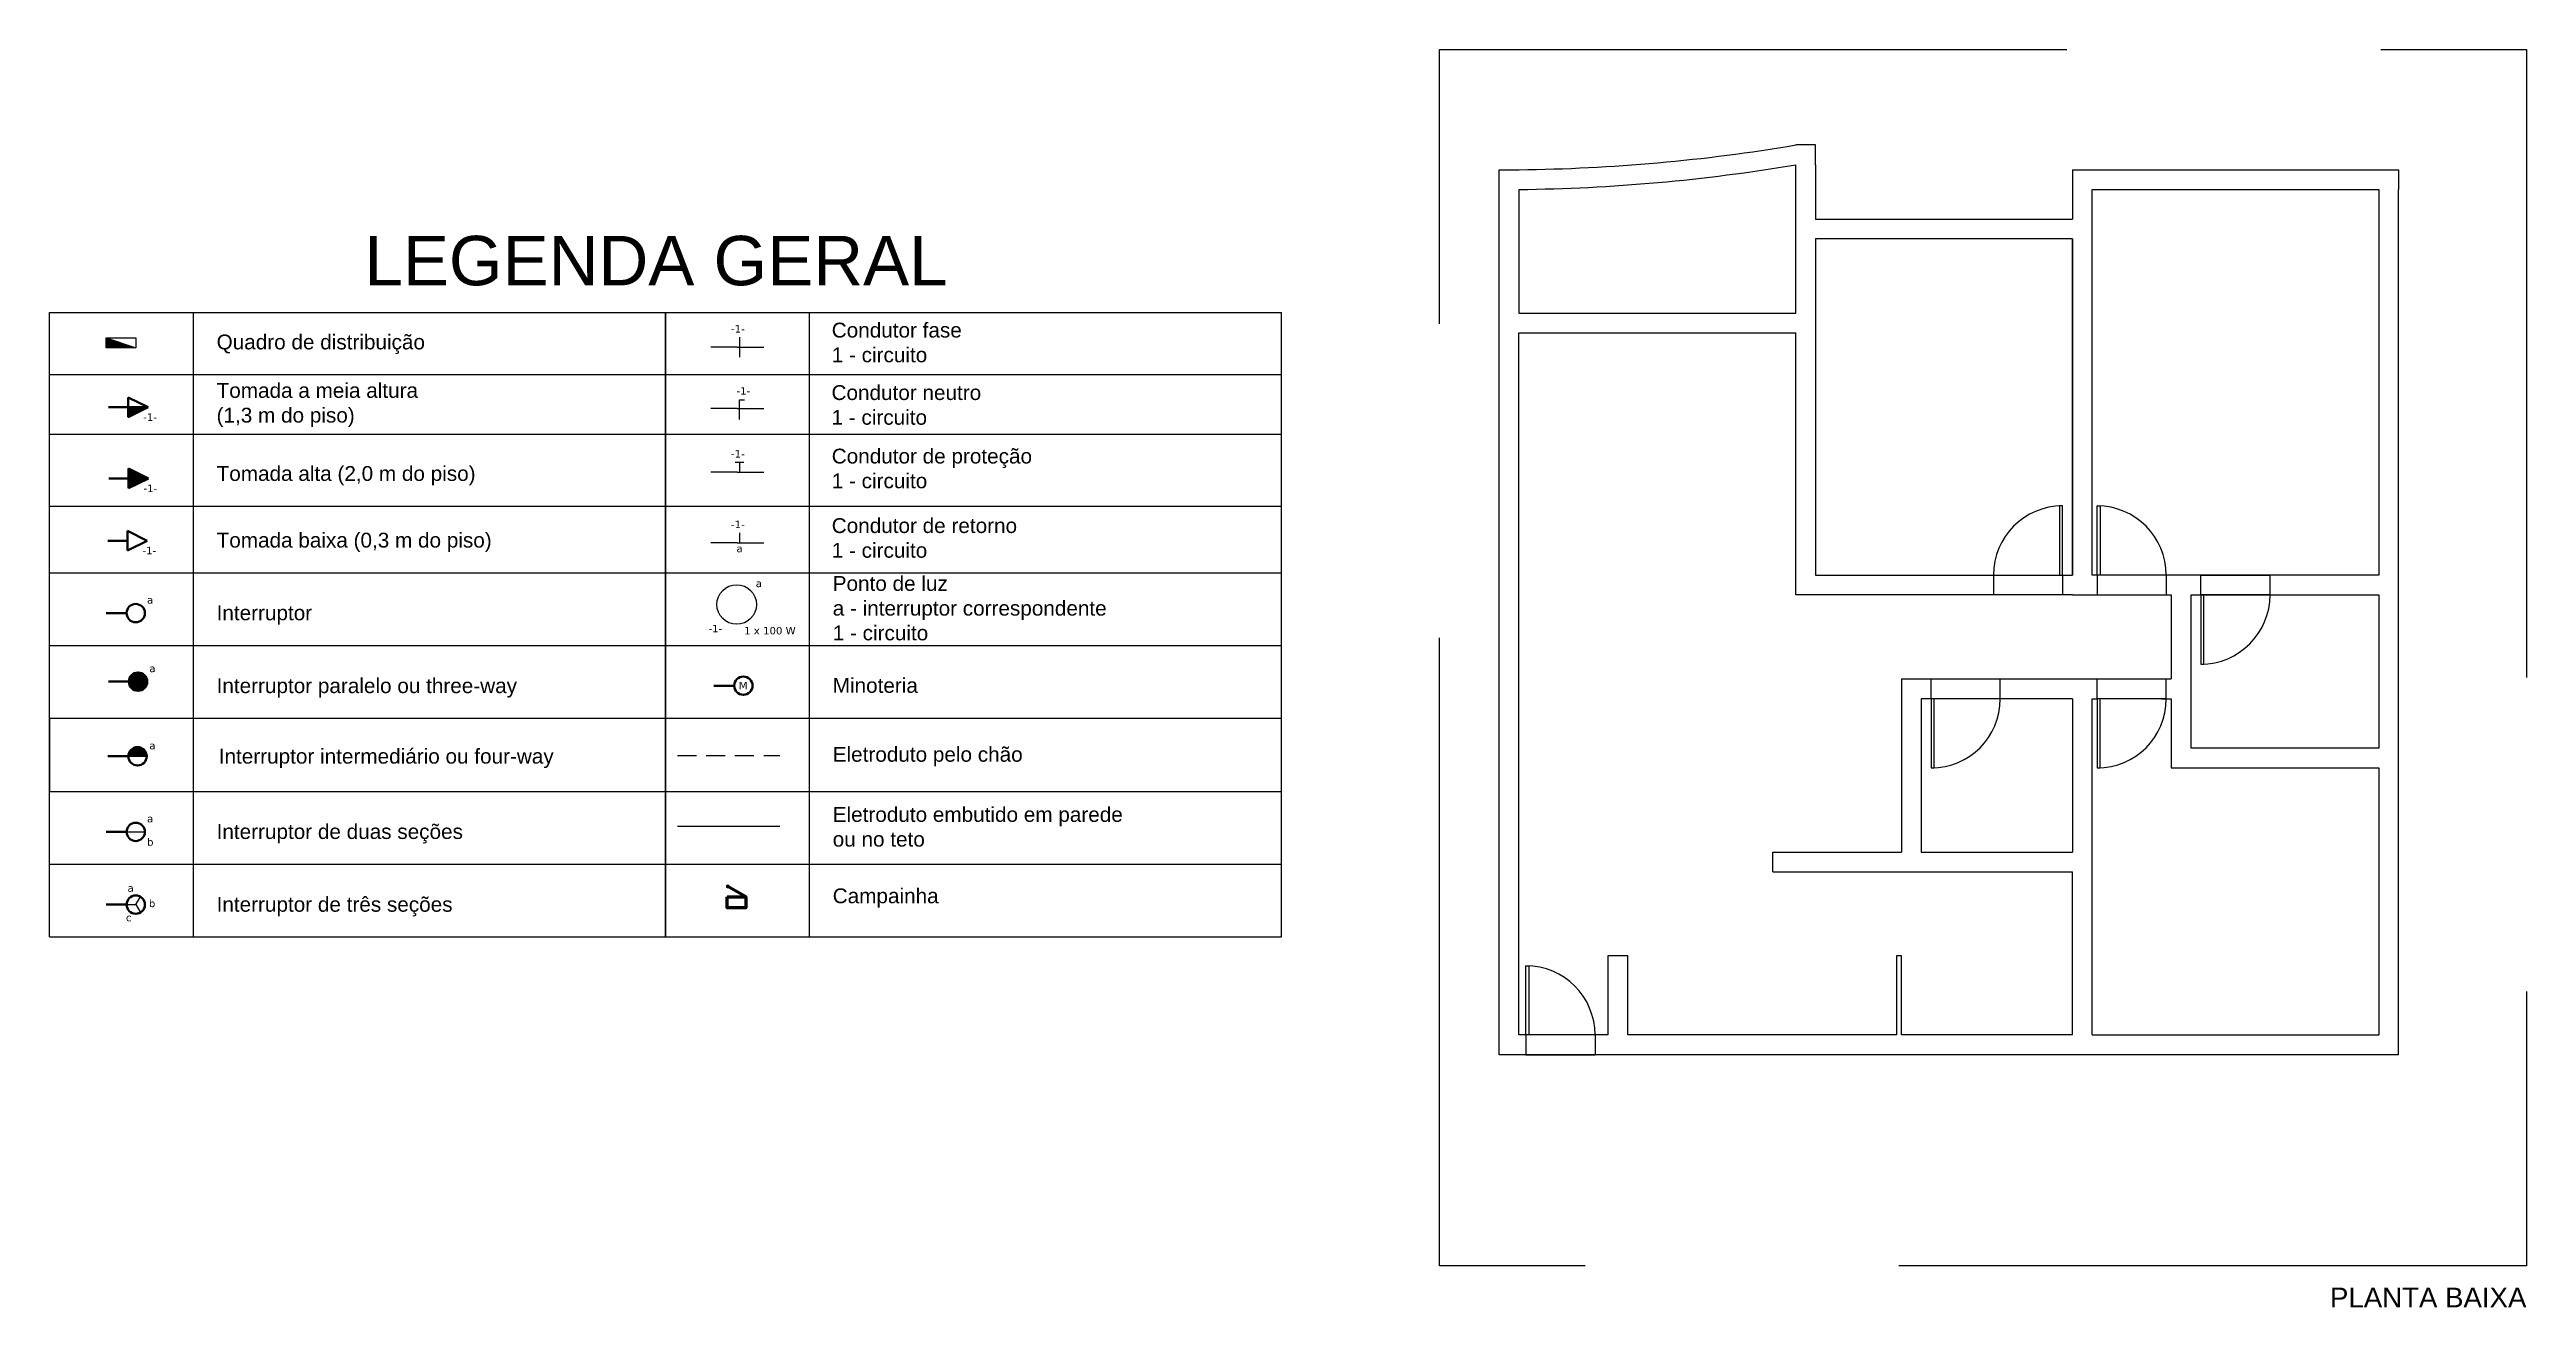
# Model space of a CAD drawing. Header units: millimetres. Extents: x -14.1 to 11, y -0.4 to 12.3.
import ezdxf

# ---------------------------------------------------------------- set-up
doc = ezdxf.new("R2010")
doc.units = ezdxf.units.MM
doc.header["$LTSCALE"] = 0.5
doc.linetypes.add('HIDDEN2', pattern=[4.7625, 3.175, -1.5875])
doc.linetypes.add('TRACEJADA', pattern=[19.05, 12.7, -6.35])
for name, color, linetype in [('ALVENARIA', 7, 'Continuous'), ('Eletrica', 5, 'Continuous'), ('ESQUADRIA CORTE', 2, 'Continuous'), ('PISO', 8, 'Continuous'), ('PROJEÇÃO', 10, 'TRACEJADA'), ('TEXTO 03', 50, 'Continuous')]:
    doc.layers.add(name, color=color, linetype=linetype)
doc.layers.add('Inst_Eletrica', color=6, linetype='Continuous', lineweight=50)
doc.styles.add('Potencia', font='verdana.ttf', dxfattribs={"height": 0.075})
doc.styles.add('ROMANS', font='romans.shx')
doc.styles.get("Standard").update_dxf_attribs({"font": 'arial.ttf'})

# ---------------------------------------------------------------- blocks, each defined once
blk = doc.blocks.new('Inter_1secao')
at = {"layer": 'Inst_Eletrica', "color": 0}
blk.add_line((0, 0), (0.2, 0), dxfattribs=at)
blk.add_circle((0.3, 0), 0.0926, dxfattribs=at)
blk = doc.blocks.new('Inter_thee-way')
at = {"layer": 'Inst_Eletrica'}
blk.add_hatch(color=0, dxfattribs=at).paths.add_polyline_path([(0.393, 0, 1), (0.207, 0, 1)])
at = {"layer": 'Inst_Eletrica', "color": 0}
blk.add_line((0, 0), (0.2, 0), dxfattribs=at)
at = {"layer": 'Inst_Eletrica'}
blk.add_circle((0.3, 0), 0.0926, dxfattribs=at)
blk = doc.blocks.new('Tomada_30')
at = {"layer": 'Inst_Eletrica', "color": 0}
for p, q in [((0, 0), (0.2, 0)), ((0.2, 0), (0.2, 0.1)), ((0.2, 0.1), (0.4, 0)), ((0.2, 0), (0.2, -0.1)), ((0.2, -0.1), (0.4, 0))]:
    blk.add_line(p, q, dxfattribs=at)
blk = doc.blocks.new('Tomada_130')
at = {"layer": 'Inst_Eletrica'}
blk.add_hatch(color=0, dxfattribs=at).paths.add_polyline_path([(0.2, 0.1), (0.2, 0), (0.4, 0)])
at = {"layer": 'Inst_Eletrica', "color": 0}
for p, q in [((0, 0), (0.4, 0)), ((0.2, 0), (0.2, -0.1)), ((0.2, -0.1), (0.4, 0))]:
    blk.add_line(p, q, dxfattribs=at)
at = {"layer": 'Inst_Eletrica'}
for p, q in [((0.2, 0), (0.2, 0.1)), ((0.2, 0.1), (0.4, 0))]:
    blk.add_line(p, q, dxfattribs=at)
blk = doc.blocks.new('Tomada_200')
at = {"layer": 'Inst_Eletrica'}
h = blk.add_hatch(color=0, dxfattribs=at)
h.paths.add_polyline_path([(0.2, 0.1), (0.2, 0), (0.4, 0)])
h.paths.add_polyline_path([(0.4, 0), (0.2, 0), (0.2, -0.1)])
at = {"layer": 'Inst_Eletrica', "color": 0}
blk.add_line((0, 0), (0.4, 0), dxfattribs=at)
at = {"layer": 'Inst_Eletrica'}
for p, q in [((0.2, 0), (0.2, 0.1)), ((0.2, 0.1), (0.4, 0)), ((0.2, 0), (0.2, -0.1)), ((0.2, -0.1), (0.4, 0))]:
    blk.add_line(p, q, dxfattribs=at)

msp = doc.modelspace()

# ---------------------------------------------------------------- hatches: boundary and pattern name
at = {"layer": 'Eletrica', "linetype": 'Continuous'}
msp.add_hatch(color=256, dxfattribs=at).paths.add_polyline_path([(-13.488, 9.384), (-13.488, 9.284), (-13.188, 9.284)])
at = {"layer": 'Eletrica'}
h = msp.add_hatch(color=256, dxfattribs=at)
h.dxf.hatch_style = 1
h.paths.add_polyline_path([(-13.079, 5.153, 1), (-13.264, 5.153)])
at = {"layer": 'Eletrica', "lineweight": 100}
msp.add_hatch(color=256, dxfattribs=at).paths.add_polyline_path([(-7.219, 3.837, 1), (-7.179, 3.837, 1)])

# ---------------------------------------------------------------- linework, layer by layer
at = {"layer": 'ALVENARIA'}
for p, q in [((3.806, 11.335), (3.606, 11.335)), ((3.806, 11.135), (3.806, 11.335)), ((0.606, 9.435), (0.606, 11.085)), ((0.606, 11.085), (0.806, 11.085)), ((3.606, 9.635), (3.606, 11.135)), ((3.806, 11.135), (3.806, 10.585)), ((6.406, 11.085), (6.406, 10.585)), ((6.406, 11.085), (9.706, 11.085)), ((9.706, 11.085), (9.706, 10.885)), ((0.806, 10.885), (0.806, 9.635)), ((6.606, 10.885), (9.506, 10.885)), ((6.606, 6.985), (6.606, 10.885)), ((9.506, 10.885), (9.506, 6.985)), ((9.706, 2.135), (9.706, 10.885)), ((3.606, 9.635), (3.606, 10.585)), ((3.806, 10.585), (6.406, 10.585)), ((6.406, 10.385), (3.806, 10.385)), ((3.806, 10.385), (3.806, 6.985)), ((6.406, 6.985), (6.406, 10.385)), ((6.406, 10.385), (6.406, 6.985)), ((0.806, 9.635), (3.606, 9.635)), ((0.606, 9.335), (0.606, 9.435)), ((0.606, 2.135), (0.606, 9.335)), ((0.806, 2.335), (0.806, 9.435)), ((0.806, 9.435), (3.606, 9.435)), ((3.606, 6.785), (3.606, 9.435)), ((6.406, 6.785), (3.606, 6.785)), ((3.806, 6.985), (6.406, 6.985)), ((5.606, 6.985), (5.606, 6.785)), ((6.306, 6.985), (6.306, 6.785)), ((6.406, 6.785), (7.406, 6.785)), ((9.506, 6.985), (6.606, 6.985)), ((6.656, 6.985), (6.656, 6.785)), ((7.356, 6.985), (7.356, 6.785)), ((7.406, 6.785), (7.406, 5.935)), ((7.606, 5.235), (7.606, 6.785)), ((7.606, 6.785), (9.506, 6.785)), ((7.706, 6.785), (7.706, 6.985)), ((8.406, 6.785), (8.406, 6.985)), ((9.506, 6.785), (9.506, 5.235)), ((4.676, 5.935), (4.676, 4.185)), ((4.676, 5.935), (6.606, 5.935)), ((4.976, 5.735), (4.976, 5.935)), ((5.676, 5.735), (5.676, 5.935)), ((6.606, 5.935), (6.656, 5.935)), ((6.656, 5.735), (6.656, 5.935)), ((7.306, 5.935), (7.406, 5.935)), ((7.356, 5.735), (7.356, 5.935)), ((6.406, 5.735), (4.876, 5.735)), ((4.876, 5.735), (4.876, 4.185)), ((6.406, 5.735), (6.406, 4.185)), ((6.606, 2.335), (6.606, 5.735)), ((6.606, 5.735), (6.656, 5.735)), ((7.306, 5.735), (7.406, 5.735)), ((7.406, 5.735), (7.406, 5.035)), ((7.406, 5.035), (9.506, 5.035)), ((9.506, 5.235), (7.606, 5.235)), ((9.506, 5.035), (9.506, 2.335)), ((3.376, 3.985), (3.376, 4.185)), ((3.376, 4.185), (4.676, 4.185)), ((4.876, 4.185), (6.406, 4.185)), ((3.376, 3.985), (4.676, 3.985)), ((4.676, 3.985), (6.406, 3.985)), ((6.406, 2.335), (6.406, 3.985)), ((1.906, 3.135), (1.706, 3.135)), ((1.706, 3.135), (1.706, 2.335)), ((1.906, 2.335), (1.906, 3.135)), ((4.676, 3.135), (4.626, 3.135)), ((4.626, 3.135), (4.626, 2.335)), ((4.676, 2.335), (4.676, 3.135)), ((1.706, 2.335), (0.806, 2.335)), ((0.876, 2.335), (0.876, 2.135)), ((1.576, 2.335), (1.576, 2.135)), ((4.626, 2.335), (1.906, 2.335)), ((6.406, 2.335), (4.676, 2.335)), ((6.606, 2.335), (9.506, 2.335)), ((6.406, 2.135), (0.606, 2.135)), ((9.706, 2.135), (6.406, 2.135))]:
    msp.add_line(p, q, dxfattribs=at)
for centre in [(0.606, 29.136), (0.606, 28.936)]:
    msp.add_arc(centre, 18.052, 270.6365, 279.5679, dxfattribs=at)
at = {"layer": 'Eletrica'}
for p, q in [((-14.063, 9.642), (-7.829, 9.642)), ((-14.063, 3.328), (-14.063, 9.642)), ((-12.61, 9.642), (-12.61, 3.328)), ((-7.829, 9.642), (-7.829, 3.328)), ((-7.829, 3.328), (-7.829, 9.642)), ((-7.829, 9.642), (-1.596, 9.642)), ((-6.377, 9.642), (-6.377, 3.328)), ((-1.596, 3.328), (-1.596, 9.642)), ((-7.106, 9.29), (-7.37, 9.29)), ((-7.106, 9.29), (-6.835, 9.29)), ((-7.082, 9.39), (-7.082, 9.19)), ((-14.063, 9.013), (-7.829, 9.013)), ((-7.829, 9.013), (-1.596, 9.013)), ((-7.106, 8.669), (-7.37, 8.669)), ((-7.106, 8.669), (-6.835, 8.669)), ((-7.082, 8.559), (-7.082, 8.759)), ((-7.082, 8.759), (-7.029, 8.759)), ((-14.063, 8.412), (-7.829, 8.412)), ((-7.829, 8.412), (-1.596, 8.412)), ((-7.106, 8.027), (-7.37, 8.027)), ((-7.126, 8.127), (-7.038, 8.127)), ((-7.106, 8.027), (-6.835, 8.027)), ((-7.082, 8.127), (-7.082, 8.027)), ((-14.063, 7.684), (-7.829, 7.684)), ((-7.829, 7.684), (-1.596, 7.684)), ((-7.106, 7.313), (-7.37, 7.313)), ((-7.106, 7.313), (-6.835, 7.313)), ((-7.082, 7.413), (-7.082, 7.313)), ((-14.063, 7.009), (-7.829, 7.009)), ((-7.829, 7.009), (-1.596, 7.009)), ((-14.063, 6.274), (-7.829, 6.274)), ((-7.829, 6.274), (-1.596, 6.274)), ((-14.063, 5.537), (-7.829, 5.537)), ((-7.829, 5.537), (-1.596, 5.537)), ((-13.264, 5.153), (-13.079, 5.153)), ((-14.063, 4.797), (-7.829, 4.797)), ((-7.829, 4.797), (-1.596, 4.797)), ((-13.282, 4.389), (-13.097, 4.389)), ((-7.708, 4.448), (-6.672, 4.448)), ((-14.063, 4.061), (-7.829, 4.061)), ((-7.829, 4.061), (-1.596, 4.061)), ((-13.282, 3.653), (-13.19, 3.653)), ((-13.19, 3.653), (-13.143, 3.733)), ((-13.19, 3.653), (-13.143, 3.573)), ((-14.063, 3.328), (-7.829, 3.328)), ((-14.063, 3.328), (-7.829, 3.328)), ((-7.829, 3.328), (-1.596, 3.328)), ((-7.829, 3.328), (-1.596, 3.328))]:
    msp.add_line(p, q, dxfattribs=at)
at = {"layer": 'Eletrica', "linetype": 'Continuous'}
for p, q in [((-13.488, 9.384), (-13.188, 9.284)), ((-14.063, 5.537), (-14.063, 4.797)), ((-14.063, 4.797), (-1.596, 4.797))]:
    msp.add_line(p, q, dxfattribs=at)
at = {"layer": 'Eletrica', "linetype": 'TRACEJADA', "ltscale": 0.03}
msp.add_line((-7.708, 5.161), (-6.672, 5.161), dxfattribs=at)
at = {"layer": 'Eletrica', "lineweight": 100}
msp.add_line((-7.018, 3.733), (-7.199, 3.837), dxfattribs=at)
at = {"layer": 'Eletrica', "linetype": 'Continuous'}
msp.add_lwpolyline([(-13.188, 9.384), (-13.188, 9.284), (-13.488, 9.284), (-13.488, 9.384)], close=True, dxfattribs=at)
at = {"layer": 'Eletrica', "lineweight": 100}
msp.add_lwpolyline([(-7.206, 3.733), (-7.018, 3.733), (-7.018, 3.622), (-7.206, 3.622)], close=True, dxfattribs=at)
at = {"layer": 'Eletrica'}
msp.add_circle((-7.11, 6.688), 0.2, dxfattribs=at)
at = {"layer": 'ESQUADRIA CORTE'}
for points in [[(6.306, 6.985), (6.306, 7.685), (6.276, 7.685), (6.276, 6.985)], [(6.656, 6.985), (6.656, 7.685), (6.686, 7.685), (6.686, 6.985)], [(7.706, 6.785), (7.706, 6.085), (7.736, 6.085), (7.736, 6.785)], [(4.976, 5.735), (4.976, 5.035), (5.006, 5.035), (5.006, 5.735)], [(6.656, 5.735), (6.656, 5.035), (6.686, 5.035), (6.686, 5.735)], [(0.876, 2.335), (0.876, 3.035), (0.906, 3.035), (0.906, 2.335)]]:
    msp.add_lwpolyline(points, close=True, dxfattribs=at)
at = {"layer": 'PISO'}
for p, q in [((5.606, 6.985), (6.306, 6.985)), ((6.306, 6.785), (5.606, 6.785)), ((7.356, 6.985), (6.656, 6.985)), ((6.656, 6.785), (7.356, 6.785)), ((7.706, 6.985), (8.406, 6.985)), ((8.406, 6.785), (7.706, 6.785)), ((4.976, 5.935), (5.676, 5.935)), ((6.656, 5.935), (7.356, 5.935)), ((5.676, 5.735), (4.976, 5.735)), ((7.356, 5.735), (6.656, 5.735)), ((1.576, 2.335), (0.876, 2.335)), ((0.876, 2.135), (1.576, 2.135))]:
    msp.add_line(p, q, dxfattribs=at)
for centre, start, end in [((6.306, 6.985), 90, 180), ((6.656, 6.985), 0, 90), ((7.706, 6.785), 270, 0), ((4.976, 5.735), 270, 0), ((6.656, 5.735), 270, 0), ((0.876, 2.335), 0, 90)]:
    msp.add_arc(centre, 0.7, start, end, dxfattribs=at)
at = {"layer": 'PROJEÇÃO'}
msp.add_lwpolyline([(0, 0), (0, 12.3), (11, 12.3), (11, 0)], close=True, dxfattribs=at)

# ---------------------------------------------------------------- block references
at = {"layer": 'Eletrica', "xscale": -1, "rotation": 180}
msp.add_blockref('Tomada_130', (-13.466, 8.682), dxfattribs=at)
at = {"layer": 'Eletrica'}
for name, p in [('Tomada_200', (-13.462, 7.963)), ('Tomada_30', (-13.473, 7.333))]:
    msp.add_blockref(name, p, dxfattribs=at)
at = {"layer": 'Eletrica', "linetype": 'HIDDEN2', "ltscale": 1.4}
for p in [(-13.49, 6.601), (-7.342, 5.867), (-13.472, 5.153), (-13.49, 4.389), (-13.49, 3.653)]:
    msp.add_blockref('Inter_1secao', p, dxfattribs=at)
at = {"layer": 'Eletrica', "ltscale": 1.4}
msp.add_blockref('Inter_thee-way', (-13.467, 5.908), dxfattribs=at)

# ---------------------------------------------------------------- texts
at = {"layer": 'Eletrica', "style": 'Potencia'}
for rotation, p in [(359.528, (-7.168, 9.439)), (359.9897, (-7.112, 8.81)), (359.528, (-13.116, 8.546)), (359.528, (-7.168, 8.175)), (359.528, (-13.112, 7.826)), (359.528, (-7.168, 7.461)), (359.528, (-13.123, 7.197)), (359.528, (-7.396, 6.408))]:
    msp.add_text('-1-', height=0.075, rotation=rotation, dxfattribs=at).set_placement(p)
for s, p in [('a', (-7.112, 7.217)), ('a', (-6.917, 6.864)), ('a', (-13.076, 6.697)), ('1 x 100 W', (-7.035, 6.386)), ('a', (-13.053, 6.004)), ('M', (-7.088, 5.831)), ('a', (-13.053, 5.224)), ('a', (-13.076, 4.485)), ('b', (-13.076, 4.249)), ('a', (-13.273, 3.783)), ('c', (-13.29, 3.484)), ('b', (-13.057, 3.628))]:
    msp.add_text(s, height=0.075, dxfattribs=at).set_placement(p)
at = {"layer": 'Eletrica', "attachment_point": 1}
for s, insert, char_height, width in [('LEGENDA GERAL', (-10.876, 10.416), 0.5, 51.56892), ('\\pt2.5;Condutor fase\\P1 - circuito', (-6.148, 9.538), 0.15, 52.83333), ('\\pt2.5;Quadro de distribuição', (-12.372, 9.418), 0.15, 52.83333), ('\\pt2.5;Tomada a meia altura \\P(1,3 m do piso)', (-12.372, 8.928), 0.15, 52.83333), ('\\pt2.5;Condutor neutro\\P1 - circuito', (-6.15, 8.906), 0.15, 52.83333), ('\\pt2.5;Condutor de proteção\\P1 - circuito', (-6.148, 8.264), 0.15, 52.83333), ('\\pt2.5;Tomada alta (2,0 m do piso)', (-12.372, 8.088), 0.15, 52.83333), ('\\pt2.5;Condutor de retorno\\P1 - circuito', (-6.148, 7.561), 0.15, 52.83333), ('\\pt2.5;Tomada baixa (0,3 m do piso)', (-12.372, 7.414), 0.15, 52.83333), ('\\pt2.5001;Ponto de luz\\Pa - interruptor correspondente\\P1 - circuito', (-6.138, 6.976), 0.15, 52.83333), ('\\pt2.5;Interruptor', (-12.372, 6.679), 0.15, 52.83333), ('\\pt2.5001;Interruptor paralelo ou three-way', (-12.372, 5.942), 0.15, 52.83333), ('\\pt2.5;Minoteria', (-6.138, 5.945), 0.15, 52.83333), ('\\pt2.5001;Interruptor intermediário ou four-way', (-12.35, 5.229), 0.15, 52.83333), ('\\pt2.5;Eletroduto pelo chão', (-6.138, 5.248), 0.15, 52.83333), ('\\pt2.5;Eletroduto embutido em parede\\Pou no teto', (-6.138, 4.64), 0.15, 52.83333), ('\\pt2.5001;Interruptor de duas seções', (-12.372, 4.467), 0.15, 52.83333), ('\\pt2.5;Campainha', (-6.138, 3.817), 0.15, 52.83333), ('\\pt2.5001;Interruptor de três seções', (-12.372, 3.731), 0.15, 52.83333)]:
    msp.add_mtext(s, dxfattribs=dict(at, insert=insert, char_height=char_height, width=width))
at = {"layer": 'TEXTO 03', "insert": (9.012, -0.22), "char_height": 0.1125, "attachment_point": 1, "style": 'ROMANS'}
msp.add_mtext('{\\fArial|b0|i0|c238|p34;\\H1.778x;\\C50;PLANTA\\fArial|b0|i0|c0|p34; BAIXA}', dxfattribs=at)

doc.saveas('drawing.dxf')
